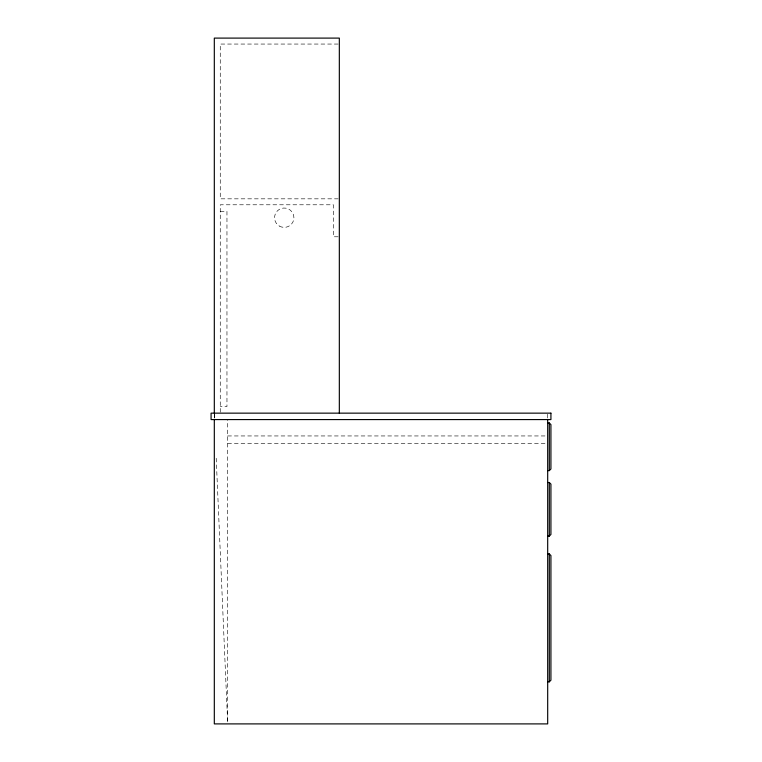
<?xml version="1.0" encoding="UTF-8"?>
<svg xmlns="http://www.w3.org/2000/svg" width="762" height="762" viewBox="0 0 762 762"><rect width="100%" height="100%" fill="white"/><g stroke="black" fill="none" stroke-linecap="round" stroke-linejoin="round"><path stroke-width="0.57" stroke-dasharray="3.81 2.86" d="M338.137 44.053L220.266 44.053L220.266 198.834L338.137 198.834M220.266 211.379L226.962 211.379L226.962 406.556L220.266 406.556M338.137 236.782L333.375 236.782L333.375 204.787L220.266 204.787L220.266 413.147M227.705 435.95L547.688 435.95M227.705 443.389L547.688 443.389M214.312 414.338L214.465 417.9M216.208 458.219L227.657 722.709L227.705 419.576M547.688 414.223L547.688 419.576M214.312 414.223L214.312 419.576M279.397 226.085A9.677 9.677 0 0 0 293.913 217.703A9.677 9.677 0 0 0 279.397 209.331A9.677 9.677 0 0 0 279.397 226.085"/><path stroke-width="1.14" d="M547.688 470.602L549.307 470.602L550.926 468.982L550.926 424.596L549.307 422.977L547.688 422.977M547.688 536.086L549.307 536.086L550.926 534.467L550.926 484.127L549.307 482.508L547.688 482.508M547.688 681.819L549.307 681.819L550.926 680.199L550.926 555.565L549.307 553.945L547.688 553.945M549.307 422.977L549.307 470.602M549.307 482.508L549.307 536.086M549.307 553.945L549.307 681.819M547.688 419.576L547.688 723.9L214.312 723.9L214.312 419.576M339.328 413.147L339.328 38.1L214.312 38.1L214.312 413.147M550.926 413.147L211.074 413.147L211.074 419.576L550.926 419.576L550.926 413.147"/></g></svg>
